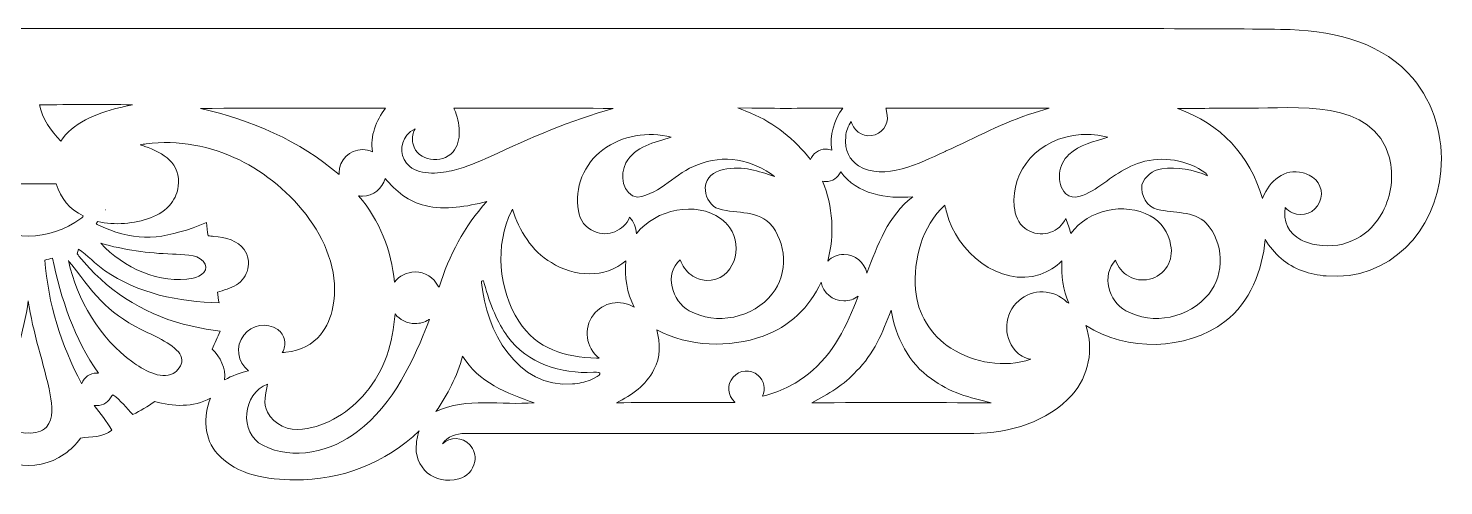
# Model space of a CAD drawing. Header units: millimetres. Extents: x 677 to 1625, y 1072 to 1226.
# Drawn here: x 1150.6 to 1624.6, y 1072.3 to 1225.5 of the extents above; entities that cross this region are included whole.
import ezdxf

# ---------------------------------------------------------------- set-up
doc = ezdxf.new("R2010")
doc.units = ezdxf.units.MM
doc.header["$MEASUREMENT"] = 0
doc.layers.add('#Layer 1', color=7, linetype='Continuous')

msp = doc.modelspace()

# ---------------------------------------------------------------- linework, layer by layer
at = {"layer": '#Layer 1', "color": 250, "lineweight": 18}
for points, knots in [([(1178.5322, 1090.8682), (1176.899, 1093.8464), (1174.6808, 1096.4545), (1172.6729, 1099.1791), (1172.6729, 1099.1791), (1172.9612, 1099.1319), (1173.2572, 1099.1074), (1173.5589, 1099.1074), (1173.5589, 1099.1074), (1175.7845, 1099.1074), (1177.6984, 1100.4421), (1178.5438, 1102.3548), (1178.5438, 1102.3548), (1178.6857, 1102.487), (1178.8267, 1102.6204), (1178.967, 1102.7542), (1178.967, 1102.7542), (1181.5037, 1100.8698), (1183.4605, 1098.3332), (1185.6468, 1096.0744), (1185.6468, 1096.0744), (1188.1593, 1097.3789), (1190.5752, 1098.8767), (1192.9306, 1100.4712), (1192.9306, 1100.4712), (1199.091, 1098.7076), (1205.8433, 1098.454), (1211.6172, 1101.6308), (1211.6172, 1101.6308), (1209.1047, 1095.5308), (1209.4067, 1087.945), (1213.9968, 1082.8959), (1213.9968, 1082.8959), (1220.4712, 1075.7813), (1230.7506, 1074.1627), (1239.9067, 1074.2714), (1239.9067, 1074.2714), (1255.2231, 1073.9936), (1270.4671, 1079.9849), (1281.4713, 1090.6387), (1281.4713, 1090.6387), (1281.0521, 1089.3449), (1280.7149, 1087.9649), (1280.5482, 1086.5711), (1280.5482, 1086.5711), (1279.5621, 1078.3254), (1286.5614, 1072.2705), (1294.7901, 1074.5919), (1294.7901, 1074.5919), (1297.3828, 1075.3233), (1299.5108, 1077.1261), (1300.1087, 1080.4109), (1300.1087, 1080.4109), (1300.4649, 1082.3684), (1299.9122, 1084.4542), (1298.4492, 1086.0155), (1298.4492, 1086.0155), (1295.9949, 1088.6349), (1291.8817, 1088.7687), (1289.2624, 1086.3144), (1289.2624, 1086.3144), (1291.0501, 1088.7302), (1293.9008, 1089.8656), (1296.8843, 1089.7207), (1296.8843, 1089.7207), (1353.6446, 1089.769), (1410.4048, 1089.7086), (1467.1651, 1089.7448), (1467.1651, 1089.7448), (1479.1356, 1089.926), (1491.9516, 1093.5498), (1500.1293, 1102.7663), (1500.1293, 1102.7663), (1505.734, 1108.9508), (1507.413, 1118.0706), (1504.7435, 1125.9342), (1504.7435, 1125.9342), (1518.6225, 1117.1768), (1538.0701, 1117.3821), (1551.321, 1127.2871), (1551.321, 1127.2871), (1559.8247, 1133.7132), (1563.7988, 1144.4275), (1564.7893, 1154.731), (1564.7893, 1154.731), (1567.6883, 1150.0201), (1571.9402, 1146.0461), (1577.255, 1144.2704), (1577.255, 1144.2704), (1579.8332, 1143.3252), (1582.5103, 1142.7553), (1585.2138, 1142.5313), (1585.2138, 1142.5313), (1606.4732, 1140.7701), (1621.9761, 1157.7627), (1623.6355, 1177.7871), (1623.6355, 1177.7871), (1624.552, 1188.8462), (1621.3718, 1200.3095), (1614.2067, 1208.7809), (1614.2067, 1208.7809), (1604.6743, 1220.0512), (1589.3337, 1224.5332), (1573.1026, 1225.0532), (1573.1026, 1225.0532), (1559.0461, 1225.5036), (1494.1281, 1225.3854), (1485.3547, 1225.3858), (1485.3547, 1225.3858), (1373.7739, 1225.3905), (1262.193, 1225.3945), (1150.611, 1225.3945), (1150.611, 1225.3945), (1039.0291, 1225.3945), (927.4482, 1225.3905), (815.8674, 1225.3858), (815.8674, 1225.3858), (807.094, 1225.3854), (742.176, 1225.5036), (728.1195, 1225.0532), (728.1195, 1225.0532), (711.8884, 1224.5332), (696.5478, 1220.0512), (687.0154, 1208.7809), (687.0154, 1208.7809), (679.8503, 1200.3095), (676.6701, 1188.8462), (677.5866, 1177.7871), (677.5866, 1177.7871), (679.246, 1157.7627), (694.7489, 1140.7701), (716.0083, 1142.5313), (716.0083, 1142.5313), (718.7118, 1142.7553), (721.3889, 1143.3252), (723.9671, 1144.2704), (723.9671, 1144.2704), (729.2819, 1146.0461), (733.5338, 1150.0201), (736.4328, 1154.731), (736.4328, 1154.731), (737.4233, 1144.4275), (741.3974, 1133.7132), (749.9011, 1127.2871), (749.9011, 1127.2871), (763.152, 1117.3821), (782.5996, 1117.1768), (796.4786, 1125.9342), (796.4786, 1125.9342), (793.8091, 1118.0706), (795.4881, 1108.9508), (801.0929, 1102.7663), (801.0929, 1102.7663), (809.2705, 1093.5498), (822.0865, 1089.926), (834.057, 1089.7448), (834.057, 1089.7448), (890.8173, 1089.7086), (947.5775, 1089.769), (1004.3377, 1089.7207), (1004.3377, 1089.7207), (1007.3213, 1089.8656), (1010.172, 1088.7302), (1011.9597, 1086.3144), (1011.9597, 1086.3144), (1009.3404, 1088.7687), (1005.2272, 1088.6349), (1002.7728, 1086.0155), (1002.7728, 1086.0155), (1001.3099, 1084.4542), (1000.7572, 1082.3684), (1001.1134, 1080.4109), (1001.1134, 1080.4109), (1001.7113, 1077.1261), (1003.8393, 1075.3233), (1006.432, 1074.5919), (1006.432, 1074.5919), (1014.6607, 1072.2705), (1021.66, 1078.3254), (1020.6738, 1086.5711), (1020.6738, 1086.5711), (1020.5072, 1087.9649), (1020.17, 1089.3449), (1019.7508, 1090.6387), (1019.7508, 1090.6387), (1030.755, 1079.9849), (1045.999, 1073.9936), (1061.3154, 1074.2714), (1061.3154, 1074.2714), (1070.4715, 1074.1627), (1080.7509, 1075.7813), (1087.2253, 1082.8959), (1087.2253, 1082.8959), (1091.8154, 1087.945), (1092.1174, 1095.5308), (1089.6049, 1101.6308), (1089.6049, 1101.6308), (1095.3788, 1098.454), (1102.1311, 1098.7076), (1108.2915, 1100.4712), (1108.2915, 1100.4712), (1110.6469, 1098.8767), (1113.0628, 1097.3789), (1115.5753, 1096.0744), (1115.5753, 1096.0744), (1117.7616, 1098.3332), (1119.7184, 1100.8698), (1122.255, 1102.7542), (1122.255, 1102.7542), (1122.3954, 1102.6204), (1122.5364, 1102.487), (1122.6783, 1102.3548), (1122.6783, 1102.3548), (1123.5237, 1100.4421), (1125.4376, 1099.1074), (1127.6632, 1099.1074), (1127.6632, 1099.1074), (1127.9649, 1099.1074), (1128.2609, 1099.1319), (1128.5492, 1099.1791), (1128.5492, 1099.1791), (1126.5413, 1096.4545), (1124.3231, 1093.8464), (1122.6899, 1090.8682), (1122.6899, 1090.8682), (1125.4609, 1088.5253), (1129.4292, 1088.6298), (1132.9495, 1088.2628), (1132.9495, 1088.2628), (1139.663, 1078.5636), (1152.9685, 1076.1431), (1162.6677, 1082.8566), (1162.6677, 1082.8566), (1164.8819, 1084.3891), (1166.5225, 1086.0276), (1168.0579, 1088.2397), (1168.0579, 1088.2397), (1171.6306, 1088.6351), (1175.7048, 1088.4776), (1178.5322, 1090.8682)], [0, 0, 0, 0, 0.01666667, 0.01666667, 0.01666667, 0.01666667, 0.03333333, 0.03333333, 0.03333333, 0.03333333, 0.05, 0.05, 0.05, 0.05, 0.06666667, 0.06666667, 0.06666667, 0.06666667, 0.08333333, 0.08333333, 0.08333333, 0.08333333, 0.1, 0.1, 0.1, 0.1, 0.11666667, 0.11666667, 0.11666667, 0.11666667, 0.13333333, 0.13333333, 0.13333333, 0.13333333, 0.15, 0.15, 0.15, 0.15, 0.16666667, 0.16666667, 0.16666667, 0.16666667, 0.18333333, 0.18333333, 0.18333333, 0.18333333, 0.2, 0.2, 0.2, 0.2, 0.21666667, 0.21666667, 0.21666667, 0.21666667, 0.23333333, 0.23333333, 0.23333333, 0.23333333, 0.25, 0.25, 0.25, 0.25, 0.26666667, 0.26666667, 0.26666667, 0.26666667, 0.28333333, 0.28333333, 0.28333333, 0.28333333, 0.3, 0.3, 0.3, 0.3, 0.31666667, 0.31666667, 0.31666667, 0.31666667, 0.33333333, 0.33333333, 0.33333333, 0.33333333, 0.35, 0.35, 0.35, 0.35, 0.36666667, 0.36666667, 0.36666667, 0.36666667, 0.38333333, 0.38333333, 0.38333333, 0.38333333, 0.4, 0.4, 0.4, 0.4, 0.41666667, 0.41666667, 0.41666667, 0.41666667, 0.43333333, 0.43333333, 0.43333333, 0.43333333, 0.45, 0.45, 0.45, 0.45, 0.46666667, 0.46666667, 0.46666667, 0.46666667, 0.48333333, 0.48333333, 0.48333333, 0.48333333, 0.5, 0.5, 0.5, 0.5, 0.51666667, 0.51666667, 0.51666667, 0.51666667, 0.53333333, 0.53333333, 0.53333333, 0.53333333, 0.55, 0.55, 0.55, 0.55, 0.56666667, 0.56666667, 0.56666667, 0.56666667, 0.58333333, 0.58333333, 0.58333333, 0.58333333, 0.6, 0.6, 0.6, 0.6, 0.61666667, 0.61666667, 0.61666667, 0.61666667, 0.63333333, 0.63333333, 0.63333333, 0.63333333, 0.65, 0.65, 0.65, 0.65, 0.66666667, 0.66666667, 0.66666667, 0.66666667, 0.68333333, 0.68333333, 0.68333333, 0.68333333, 0.7, 0.7, 0.7, 0.7, 0.71666667, 0.71666667, 0.71666667, 0.71666667, 0.73333333, 0.73333333, 0.73333333, 0.73333333, 0.75, 0.75, 0.75, 0.75, 0.76666667, 0.76666667, 0.76666667, 0.76666667, 0.78333333, 0.78333333, 0.78333333, 0.78333333, 0.8, 0.8, 0.8, 0.8, 0.81666667, 0.81666667, 0.81666667, 0.81666667, 0.83333333, 0.83333333, 0.83333333, 0.83333333, 0.85, 0.85, 0.85, 0.85, 0.86666667, 0.86666667, 0.86666667, 0.86666667, 0.88333333, 0.88333333, 0.88333333, 0.88333333, 0.9, 0.9, 0.9, 0.9, 0.91666667, 0.91666667, 0.91666667, 0.91666667, 0.93333333, 0.93333333, 0.93333333, 0.93333333, 0.95, 0.95, 0.95, 0.95, 0.96666667, 0.96666667, 0.96666667, 0.96666667, 0.98333333, 0.98333333, 0.98333333, 0.98333333, 1, 1, 1, 1]), ([(1161.4884, 1187.6589), (1161.4884, 1187.6589), (1161.4884, 1187.6589), (1161.4884, 1187.6589), (1161.4884, 1187.6589), (1158.3262, 1191.2481), (1155.25, 1195.095), (1154.3254, 1199.9073), (1154.3254, 1199.9073), (1164.7136, 1199.9073), (1175.1017, 1200.0039), (1185.4898, 1199.8952), (1185.4898, 1199.8952), (1183.9894, 1199.5755), (1182.4649, 1199.2373), (1180.9418, 1198.8568), (1180.9418, 1198.8568), (1173.2509, 1196.9357), (1165.2373, 1193.6952), (1161.4884, 1187.6589)], [0, 0, 0, 0, 0.2, 0.2, 0.2, 0.2, 0.4, 0.4, 0.4, 0.4, 0.6, 0.6, 0.6, 0.6, 0.8, 0.8, 0.8, 0.8, 1, 1, 1, 1]), ([(1535.473, 1198.6269), (1535.473, 1198.6269), (1535.473, 1198.6269), (1535.473, 1198.6269), (1535.473, 1198.6269), (1543.523, 1198.6936), (1551.5766, 1198.7271), (1559.6319, 1198.7235), (1559.6319, 1198.7235), (1574.3121, 1198.717), (1601.2423, 1202.1069), (1606.3722, 1182.1149), (1606.3722, 1182.1149), (1607.8986, 1176.1663), (1607.0287, 1169.4745), (1604.1468, 1164.0351), (1604.1468, 1164.0351), (1600.0477, 1156.2982), (1591.9993, 1151.3102), (1582.0607, 1152.9252), (1582.0607, 1152.9252), (1580.1814, 1153.2305), (1578.3467, 1153.7868), (1576.7479, 1154.6446), (1576.7479, 1154.6446), (1572.7128, 1156.7053), (1570.6312, 1161.0068), (1571.5191, 1165.4499), (1571.5191, 1165.4499), (1572.2227, 1164.6462), (1572.9726, 1164.098), (1573.9518, 1163.6715), (1573.9518, 1163.6715), (1577.4402, 1162.1521), (1581.4998, 1163.7484), (1583.0192, 1167.2367), (1583.0192, 1167.2367), (1584.5385, 1170.725), (1582.9423, 1174.7847), (1579.4539, 1176.3041), (1579.4539, 1176.3041), (1578.8165, 1176.6378), (1578.1419, 1176.9038), (1577.4544, 1177.0941), (1577.4544, 1177.0941), (1571.2004, 1178.8253), (1566.1393, 1174.2084), (1564.0076, 1168.8621), (1564.0076, 1168.8621), (1563.9565, 1168.7339), (1563.907, 1168.6056), (1563.8592, 1168.4772), (1563.8592, 1168.4772), (1559.7179, 1182.9883), (1549.7891, 1193.5501), (1535.5613, 1198.5793), (1535.5613, 1198.5793), (1535.5319, 1198.5952), (1535.5025, 1198.611), (1535.473, 1198.6269)], [0, 0, 0, 0, 0.06666667, 0.06666667, 0.06666667, 0.06666667, 0.13333333, 0.13333333, 0.13333333, 0.13333333, 0.2, 0.2, 0.2, 0.2, 0.26666667, 0.26666667, 0.26666667, 0.26666667, 0.33333333, 0.33333333, 0.33333333, 0.33333333, 0.4, 0.4, 0.4, 0.4, 0.46666667, 0.46666667, 0.46666667, 0.46666667, 0.53333333, 0.53333333, 0.53333333, 0.53333333, 0.6, 0.6, 0.6, 0.6, 0.66666667, 0.66666667, 0.66666667, 0.66666667, 0.73333333, 0.73333333, 0.73333333, 0.73333333, 0.8, 0.8, 0.8, 0.8, 0.86666667, 0.86666667, 0.86666667, 0.86666667, 0.93333333, 0.93333333, 0.93333333, 0.93333333, 1, 1, 1, 1]), ([(1254.6776, 1176.6689), (1254.6776, 1176.6689), (1254.6776, 1176.6689), (1254.6776, 1176.6689), (1254.6776, 1176.6689), (1254.6736, 1176.6081), (1254.6703, 1176.547), (1254.6675, 1176.4857), (1254.6675, 1176.4857), (1241.5736, 1187.9731), (1225.0976, 1194.7132), (1208.3075, 1198.6511), (1208.3075, 1198.6511), (1228.9267, 1198.8443), (1249.5701, 1198.5786), (1270.2014, 1198.7719), (1270.2014, 1198.7719), (1267.0494, 1194.5453), (1265.0303, 1189.4572), (1265.8238, 1184.1142), (1265.8238, 1184.1142), (1264.8076, 1184.599), (1263.6701, 1184.8703), (1262.4692, 1184.8703), (1262.4692, 1184.8703), (1258.1605, 1184.8703), (1254.6676, 1181.3774), (1254.6676, 1177.0687), (1254.6676, 1177.0687), (1254.6676, 1176.9346), (1254.671, 1176.8013), (1254.6776, 1176.6689)], [0, 0, 0, 0, 0.125, 0.125, 0.125, 0.125, 0.25, 0.25, 0.25, 0.25, 0.375, 0.375, 0.375, 0.375, 0.5, 0.5, 0.5, 0.5, 0.625, 0.625, 0.625, 0.625, 0.75, 0.75, 0.75, 0.75, 0.875, 0.875, 0.875, 0.875, 1, 1, 1, 1]), ([(1293.0915, 1198.7719), (1293.0915, 1198.7719), (1293.0915, 1198.7719), (1293.0915, 1198.7719), (1293.0915, 1198.7719), (1310.8721, 1198.5665), (1328.6648, 1198.8685), (1346.4454, 1198.6269), (1346.4454, 1198.6269), (1332.2161, 1194.7012), (1318.6874, 1188.7461), (1305.3277, 1182.5374), (1305.3277, 1182.5374), (1301.4226, 1180.8194), (1297.3677, 1179.0344), (1293.1833, 1177.9771), (1293.1833, 1177.9771), (1288.9818, 1176.9154), (1282.0912, 1176.0279), (1278.3297, 1179.2194), (1278.3297, 1179.2194), (1275.1687, 1181.8578), (1274.745, 1186.5593), (1277.3833, 1189.7203), (1277.3833, 1189.7203), (1278.1623, 1190.6536), (1279.0108, 1191.2899), (1280.1251, 1191.7761), (1280.1251, 1191.7761), (1280.1309, 1191.7808), (1280.1368, 1191.7854), (1280.1426, 1191.7901), (1280.1426, 1191.7901), (1279.3458, 1190.4254), (1279.0668, 1189.0289), (1279.2779, 1187.4628), (1279.2779, 1187.4628), (1279.3141, 1187.1943), (1279.3655, 1186.9315), (1279.4313, 1186.6753), (1279.4313, 1186.6753), (1280.9328, 1180.8216), (1289.1295, 1179.8746), (1292.8275, 1184.1155), (1292.8275, 1184.1155), (1295.9236, 1187.6661), (1295.2185, 1194.0451), (1293.2491, 1198.4005), (1293.2491, 1198.4005), (1293.1972, 1198.5249), (1293.1446, 1198.6486), (1293.0915, 1198.7719)], [0, 0, 0, 0, 0.07692308, 0.07692308, 0.07692308, 0.07692308, 0.15384615, 0.15384615, 0.15384615, 0.15384615, 0.23076923, 0.23076923, 0.23076923, 0.23076923, 0.30769231, 0.30769231, 0.30769231, 0.30769231, 0.38461538, 0.38461538, 0.38461538, 0.38461538, 0.46153846, 0.46153846, 0.46153846, 0.46153846, 0.53846154, 0.53846154, 0.53846154, 0.53846154, 0.61538462, 0.61538462, 0.61538462, 0.61538462, 0.69230769, 0.69230769, 0.69230769, 0.69230769, 0.76923077, 0.76923077, 0.76923077, 0.76923077, 0.84615385, 0.84615385, 0.84615385, 0.84615385, 0.92307692, 0.92307692, 0.92307692, 0.92307692, 1, 1, 1, 1]), ([(1388.1792, 1198.8753), (1388.1792, 1198.8753), (1388.1792, 1198.8753), (1388.1792, 1198.8753), (1388.1792, 1198.8753), (1388.1792, 1198.8753), (1392.8972, 1198.7856), (1392.8972, 1198.7856), (1392.8972, 1198.7856), (1403.0391, 1198.5928), (1413.1904, 1198.7376), (1423.3417, 1198.7598), (1423.3417, 1198.7598), (1420.2992, 1194.7112), (1418.8722, 1189.6768), (1419.673, 1184.6458), (1419.673, 1184.6458), (1419.0421, 1184.9011), (1418.3525, 1185.0416), (1417.6301, 1185.0416), (1417.6301, 1185.0416), (1415.2983, 1185.0416), (1413.3085, 1183.5772), (1412.5303, 1181.5178), (1412.5303, 1181.5178), (1407.2442, 1188.2421), (1400.4578, 1193.8214), (1392.5318, 1197.0838), (1392.5318, 1197.0838), (1392.5318, 1197.0838), (1388.1792, 1198.8753), (1388.1792, 1198.8753)], [0, 0, 0, 0, 0.125, 0.125, 0.125, 0.125, 0.25, 0.25, 0.25, 0.25, 0.375, 0.375, 0.375, 0.375, 0.5, 0.5, 0.5, 0.5, 0.625, 0.625, 0.625, 0.625, 0.75, 0.75, 0.75, 0.75, 0.875, 0.875, 0.875, 0.875, 1, 1, 1, 1]), ([(1492.4292, 1198.7832), (1492.4292, 1198.7832), (1492.4292, 1198.7832), (1492.4292, 1198.7832), (1492.4292, 1198.7832), (1492.4292, 1198.7832), (1487.386, 1197.2112), (1487.386, 1197.2112), (1487.386, 1197.2112), (1477.1786, 1194.0295), (1467.7119, 1188.8347), (1458.009, 1184.3976), (1458.009, 1184.3976), (1457.7146, 1184.2642), (1457.4198, 1184.1299), (1457.1246, 1183.9952), (1457.1246, 1183.9952), (1449.6369, 1180.5772), (1436.9514, 1174.1781), (1428.6287, 1179.4176), (1428.6287, 1179.4176), (1425.714, 1181.2526), (1423.8622, 1184.4334), (1424.3135, 1189.2673), (1424.3135, 1189.2673), (1424.4802, 1191.0527), (1425.105, 1192.7285), (1426.1924, 1194.3146), (1426.1924, 1194.3146), (1426.2441, 1194.0763), (1426.2993, 1193.8775), (1426.3777, 1193.6465), (1426.3777, 1193.6465), (1427.4631, 1190.4495), (1430.9349, 1188.7376), (1434.132, 1189.823), (1434.132, 1189.823), (1437.3291, 1190.9085), (1439.0409, 1194.3803), (1437.9555, 1197.5774), (1437.9555, 1197.5774), (1437.9198, 1197.9794), (1437.8669, 1198.3756), (1437.8005, 1198.7598), (1437.8005, 1198.7598), (1451.9983, 1198.7015), (1466.1961, 1198.6588), (1480.3939, 1198.7261), (1480.3939, 1198.7261), (1480.3939, 1198.7261), (1492.4292, 1198.7832), (1492.4292, 1198.7832)], [0, 0, 0, 0, 0.07692308, 0.07692308, 0.07692308, 0.07692308, 0.15384615, 0.15384615, 0.15384615, 0.15384615, 0.23076923, 0.23076923, 0.23076923, 0.23076923, 0.30769231, 0.30769231, 0.30769231, 0.30769231, 0.38461538, 0.38461538, 0.38461538, 0.38461538, 0.46153846, 0.46153846, 0.46153846, 0.46153846, 0.53846154, 0.53846154, 0.53846154, 0.53846154, 0.61538462, 0.61538462, 0.61538462, 0.61538462, 0.69230769, 0.69230769, 0.69230769, 0.69230769, 0.76923077, 0.76923077, 0.76923077, 0.76923077, 0.84615385, 0.84615385, 0.84615385, 0.84615385, 0.92307692, 0.92307692, 0.92307692, 0.92307692, 1, 1, 1, 1]), ([(1334.8008, 1164.3471), (1333.376, 1171.9809), (1336.7219, 1180.2184), (1343.0028, 1184.7841), (1343.0028, 1184.7841), (1349.4531, 1189.6521), (1358.1381, 1191.0895), (1365.905, 1188.9756), (1365.905, 1188.9756), (1360.3365, 1187.3691), (1353.7412, 1185.9437), (1350.7335, 1180.3994), (1350.7335, 1180.3994), (1348.6317, 1176.5219), (1349.4169, 1169.6126), (1354.6472, 1168.8879), (1354.6472, 1168.8879), (1362.39, 1170.12), (1367.4149, 1177.2104), (1374.6745, 1179.7471), (1374.6745, 1179.7471), (1383.2024, 1183.4313), (1393.2523, 1181.4744), (1400.4636, 1175.8334), (1400.4636, 1175.8334), (1397.9165, 1176.7319), (1395.1519, 1177.6662), (1392.3516, 1178.2281), (1392.3516, 1178.2281), (1387.8005, 1179.1413), (1377.7187, 1179.2678), (1377.3079, 1172.1574), (1377.3079, 1172.1574), (1377.157, 1169.544), (1378.5168, 1166.7449), (1380.847, 1165.397), (1380.847, 1165.397), (1386.6812, 1163.1261), (1394.0496, 1164.95), (1398.845, 1160.1788), (1398.845, 1160.1788), (1404.6068, 1153.8613), (1405.1745, 1143.2799), (1399.7147, 1136.576), (1399.7147, 1136.576), (1393.4094, 1128.4587), (1380.8591, 1125.8134), (1371.9205, 1130.8987), (1371.9205, 1130.8987), (1366.062, 1134.1118), (1363.4167, 1143.1833), (1368.9127, 1147.9425), (1368.9127, 1147.9425), (1369.586, 1145.9489), (1370.887, 1144.1477), (1372.5463, 1142.901), (1372.5463, 1142.901), (1374.1953, 1141.6621), (1375.9175, 1141.0992), (1377.5863, 1141.0584), (1377.5863, 1141.0584), (1387.1715, 1140.8241), (1389.9956, 1152.4104), (1385.5325, 1158.654), (1385.5325, 1158.654), (1384.7004, 1159.818), (1383.6608, 1160.8735), (1382.446, 1161.7652), (1382.446, 1161.7652), (1374.3882, 1167.6804), (1360.58, 1164.8928), (1354.3691, 1156.8319), (1354.3691, 1156.8319), (1354.3165, 1156.7721), (1354.2643, 1156.712), (1354.2123, 1156.6517), (1354.2123, 1156.6517), (1354.1797, 1158.8075), (1353.4296, 1160.6491), (1351.9561, 1162.1902), (1351.9561, 1162.1902), (1350.0248, 1157.6209), (1344.7549, 1155.4823), (1340.1856, 1157.4136), (1340.1856, 1157.4136), (1337.2151, 1158.6692), (1335.2819, 1161.1584), (1334.8008, 1164.3471)], [0, 0, 0, 0, 0.04545455, 0.04545455, 0.04545455, 0.04545455, 0.09090909, 0.09090909, 0.09090909, 0.09090909, 0.13636364, 0.13636364, 0.13636364, 0.13636364, 0.18181818, 0.18181818, 0.18181818, 0.18181818, 0.22727273, 0.22727273, 0.22727273, 0.22727273, 0.27272727, 0.27272727, 0.27272727, 0.27272727, 0.31818182, 0.31818182, 0.31818182, 0.31818182, 0.36363636, 0.36363636, 0.36363636, 0.36363636, 0.40909091, 0.40909091, 0.40909091, 0.40909091, 0.45454545, 0.45454545, 0.45454545, 0.45454545, 0.5, 0.5, 0.5, 0.5, 0.54545455, 0.54545455, 0.54545455, 0.54545455, 0.59090909, 0.59090909, 0.59090909, 0.59090909, 0.63636364, 0.63636364, 0.63636364, 0.63636364, 0.68181818, 0.68181818, 0.68181818, 0.68181818, 0.72727273, 0.72727273, 0.72727273, 0.72727273, 0.77272727, 0.77272727, 0.77272727, 0.77272727, 0.81818182, 0.81818182, 0.81818182, 0.81818182, 0.86363636, 0.86363636, 0.86363636, 0.86363636, 0.90909091, 0.90909091, 0.90909091, 0.90909091, 0.95454545, 0.95454545, 0.95454545, 0.95454545, 1, 1, 1, 1]), ([(1480.7517, 1165.8226), (1480.7517, 1165.8226), (1480.7517, 1165.8226), (1480.7517, 1165.8226), (1480.7517, 1165.8226), (1479.6176, 1177.7707), (1488.6448, 1188.9258), (1503.1848, 1189.8805), (1503.1848, 1189.8805), (1506.168, 1190.0764), (1509.188, 1189.7792), (1512.0877, 1188.9756), (1512.0877, 1188.9756), (1507.558, 1187.5503), (1502.6176, 1186.6081), (1499.0542, 1183.238), (1499.0542, 1183.238), (1495.5029, 1180.0008), (1494.5849, 1173.7437), (1497.9791, 1170.0837), (1497.9791, 1170.0837), (1500.6486, 1167.7162), (1504.1637, 1169.5522), (1506.797, 1171.0138), (1506.797, 1171.0138), (1512.1601, 1174.3356), (1516.9677, 1178.7808), (1523.1522, 1180.5806), (1523.1522, 1180.5806), (1530.4481, 1182.7548), (1538.6982, 1181.4865), (1544.8827, 1177.0051), (1544.8827, 1177.0051), (1545.0398, 1176.7635), (1545.3538, 1176.2924), (1545.5109, 1176.0509), (1545.5109, 1176.0509), (1540.7396, 1178.2493), (1535.3281, 1179.1915), (1530.122, 1178.4184), (1530.122, 1178.4184), (1527.1625, 1178.0198), (1524.4085, 1175.9301), (1523.5146, 1173.0431), (1523.5146, 1173.0431), (1522.9711, 1169.5885), (1525.1574, 1165.5661), (1528.757, 1164.8534), (1528.757, 1164.8534), (1534.1926, 1163.5006), (1540.655, 1164.4306), (1545.0398, 1160.2271), (1545.0398, 1160.2271), (1550.874, 1153.8734), (1551.3693, 1143.2195), (1545.8732, 1136.4914), (1545.8732, 1136.4914), (1539.5196, 1128.4467), (1527.09, 1125.8496), (1518.1514, 1130.8867), (1518.1514, 1130.8867), (1512.3413, 1134.0756), (1509.8047, 1142.7364), (1514.7089, 1147.8217), (1514.7089, 1147.8217), (1516.2412, 1143.0523), (1521.1176, 1140.2944), (1525.9946, 1141.439), (1525.9946, 1141.439), (1531.1346, 1142.6452), (1534.3237, 1147.7901), (1533.1174, 1152.9301), (1533.1174, 1152.9301), (1532.5065, 1156.9791), (1530.0025, 1160.7417), (1526.317, 1162.6671), (1526.317, 1162.6671), (1517.5113, 1167.3417), (1505.6736, 1164.793), (1499.7065, 1156.7603), (1499.7065, 1156.7603), (1499.1833, 1158.4551), (1498.6601, 1160.139), (1498.0159, 1161.7821), (1498.0159, 1161.7821), (1495.8572, 1157.2724), (1490.4513, 1155.3666), (1485.9416, 1157.5253), (1485.9416, 1157.5253), (1485.3701, 1157.7988), (1484.8396, 1158.1196), (1484.3535, 1158.482), (1484.3535, 1158.482), (1482.0923, 1160.1682), (1481.0315, 1162.8747), (1480.7517, 1165.8226)], [0, 0, 0, 0, 0.04166667, 0.04166667, 0.04166667, 0.04166667, 0.08333333, 0.08333333, 0.08333333, 0.08333333, 0.125, 0.125, 0.125, 0.125, 0.16666667, 0.16666667, 0.16666667, 0.16666667, 0.20833333, 0.20833333, 0.20833333, 0.20833333, 0.25, 0.25, 0.25, 0.25, 0.29166667, 0.29166667, 0.29166667, 0.29166667, 0.33333333, 0.33333333, 0.33333333, 0.33333333, 0.375, 0.375, 0.375, 0.375, 0.41666667, 0.41666667, 0.41666667, 0.41666667, 0.45833333, 0.45833333, 0.45833333, 0.45833333, 0.5, 0.5, 0.5, 0.5, 0.54166667, 0.54166667, 0.54166667, 0.54166667, 0.58333333, 0.58333333, 0.58333333, 0.58333333, 0.625, 0.625, 0.625, 0.625, 0.66666667, 0.66666667, 0.66666667, 0.66666667, 0.70833333, 0.70833333, 0.70833333, 0.70833333, 0.75, 0.75, 0.75, 0.75, 0.79166667, 0.79166667, 0.79166667, 0.79166667, 0.83333333, 0.83333333, 0.83333333, 0.83333333, 0.875, 0.875, 0.875, 0.875, 0.91666667, 0.91666667, 0.91666667, 0.91666667, 0.95833333, 0.95833333, 0.95833333, 0.95833333, 1, 1, 1, 1]), ([(1173.8433, 1160.8252), (1173.8433, 1160.8252), (1173.8433, 1160.8252), (1173.8433, 1160.8252), (1173.8433, 1160.8252), (1176.6744, 1160.1119), (1179.7346, 1159.8807), (1182.8482, 1160.1479), (1182.8482, 1160.1479), (1188.6947, 1160.6496), (1195.0018, 1162.3444), (1198.4162, 1166.8201), (1198.4162, 1166.8201), (1199.8105, 1168.6479), (1200.5948, 1170.5927), (1200.8433, 1172.5148), (1200.8433, 1172.5148), (1201.8374, 1180.2027), (1195.7896, 1183.8915), (1189.6143, 1185.9409), (1189.6143, 1185.9409), (1189.0791, 1186.1185), (1188.5477, 1186.2908), (1188.0265, 1186.4631), (1188.0265, 1186.4631), (1188.7217, 1186.5856), (1189.4191, 1186.6941), (1190.1181, 1186.7886), (1190.1181, 1186.7886), (1200.8034, 1188.2328), (1211.6345, 1186.097), (1221.2858, 1181.4), (1221.2858, 1181.4), (1238.2852, 1173.1269), (1256.5229, 1152.9711), (1252.6312, 1132.1936), (1252.6312, 1132.1936), (1251.9923, 1128.7826), (1250.6627, 1125.5672), (1248.4345, 1122.8477), (1248.4345, 1122.8477), (1245.8006, 1119.633), (1241.9927, 1117.43), (1236.8659, 1116.9724), (1236.8659, 1116.9724), (1236.4867, 1116.9385), (1236.1039, 1116.9166), (1235.7178, 1116.9071), (1235.7178, 1116.9071), (1235.6847, 1116.9004), (1235.6516, 1116.8936), (1235.6186, 1116.8869), (1235.6186, 1116.8869), (1236.44, 1118.1619), (1236.7087, 1119.5284), (1236.4313, 1121.0195), (1236.4313, 1121.0195), (1236.1479, 1122.5424), (1235.2838, 1123.8106), (1234.1104, 1124.6378), (1234.1104, 1124.6378), (1230.3718, 1127.0711), (1225.4481, 1126.2213), (1222.7414, 1122.6757), (1222.7414, 1122.6757), (1219.8989, 1118.9523), (1220.6131, 1113.6293), (1224.3366, 1110.7868), (1224.3366, 1110.7868), (1221.5463, 1110.0983), (1218.8406, 1109.132), (1216.3281, 1107.7308), (1216.3281, 1107.7308), (1216.8233, 1111.7411), (1214.8906, 1115.2803), (1212.1607, 1118.0465), (1212.1607, 1118.0465), (1213.0183, 1120.0395), (1213.9122, 1122.0205), (1214.8181, 1124.0015), (1214.8181, 1124.0015), (1210.6902, 1124.6071), (1206.531, 1125.3753), (1202.4587, 1126.4409), (1202.4587, 1126.4409), (1188.7051, 1130.0398), (1176.4811, 1138.0573), (1167.5696, 1149.2031), (1167.5696, 1149.2031), (1167.3599, 1149.4653), (1167.1528, 1149.7296), (1166.9482, 1149.996), (1166.9482, 1149.996), (1166.9482, 1149.996), (1167.371, 1151.5663), (1167.371, 1151.5663), (1167.371, 1151.5663), (1170.5599, 1149.5249), (1172.9516, 1146.4689), (1176.1405, 1144.4033), (1176.1405, 1144.4033), (1187.2655, 1136.5881), (1201.0962, 1133.834), (1214.4799, 1133.5441), (1214.4799, 1133.5441), (1214.335, 1134.4379), (1214.0572, 1136.2257), (1213.9122, 1137.1195), (1213.9122, 1137.1195), (1216.0314, 1137.7472), (1218.3447, 1138.3929), (1220.2754, 1139.5616), (1220.2754, 1139.5616), (1224.3156, 1142.0071), (1225.6683, 1147.3343), (1222.8894, 1151.3754), (1222.8894, 1151.3754), (1220.7865, 1154.4334), (1216.6538, 1155.4359), (1212.7444, 1155.8091), (1212.7444, 1155.8091), (1212.0874, 1155.8718), (1211.4349, 1155.9264), (1210.7958, 1155.9873), (1210.7958, 1155.9873), (1210.6146, 1157.461), (1210.4213, 1158.9225), (1210.2522, 1160.3962), (1210.2522, 1160.3962), (1208.7945, 1159.7916), (1207.3023, 1159.2132), (1205.7844, 1158.6803), (1205.7844, 1158.6803), (1193.6159, 1154.4082), (1185.4024, 1154.2075), (1173.72, 1159.8073), (1173.72, 1159.8073), (1173.3833, 1159.9687), (1173.3336, 1159.9925), (1173.3336, 1159.9925), (1173.3336, 1159.9925), (1173.3336, 1159.9925), (1173.4241, 1160.1405), (1173.8433, 1160.8252)], [0, 0, 0, 0, 0.02777778, 0.02777778, 0.02777778, 0.02777778, 0.05555556, 0.05555556, 0.05555556, 0.05555556, 0.08333333, 0.08333333, 0.08333333, 0.08333333, 0.11111111, 0.11111111, 0.11111111, 0.11111111, 0.13888889, 0.13888889, 0.13888889, 0.13888889, 0.16666667, 0.16666667, 0.16666667, 0.16666667, 0.19444444, 0.19444444, 0.19444444, 0.19444444, 0.22222222, 0.22222222, 0.22222222, 0.22222222, 0.25, 0.25, 0.25, 0.25, 0.27777778, 0.27777778, 0.27777778, 0.27777778, 0.30555556, 0.30555556, 0.30555556, 0.30555556, 0.33333333, 0.33333333, 0.33333333, 0.33333333, 0.36111111, 0.36111111, 0.36111111, 0.36111111, 0.38888889, 0.38888889, 0.38888889, 0.38888889, 0.41666667, 0.41666667, 0.41666667, 0.41666667, 0.44444444, 0.44444444, 0.44444444, 0.44444444, 0.47222222, 0.47222222, 0.47222222, 0.47222222, 0.5, 0.5, 0.5, 0.5, 0.52777778, 0.52777778, 0.52777778, 0.52777778, 0.55555556, 0.55555556, 0.55555556, 0.55555556, 0.58333333, 0.58333333, 0.58333333, 0.58333333, 0.61111111, 0.61111111, 0.61111111, 0.61111111, 0.63888889, 0.63888889, 0.63888889, 0.63888889, 0.66666667, 0.66666667, 0.66666667, 0.66666667, 0.69444444, 0.69444444, 0.69444444, 0.69444444, 0.72222222, 0.72222222, 0.72222222, 0.72222222, 0.75, 0.75, 0.75, 0.75, 0.77777778, 0.77777778, 0.77777778, 0.77777778, 0.80555556, 0.80555556, 0.80555556, 0.80555556, 0.83333333, 0.83333333, 0.83333333, 0.83333333, 0.86111111, 0.86111111, 0.86111111, 0.86111111, 0.88888889, 0.88888889, 0.88888889, 0.88888889, 0.91666667, 0.91666667, 0.91666667, 0.91666667, 0.94444444, 0.94444444, 0.94444444, 0.94444444, 0.97222222, 0.97222222, 0.97222222, 0.97222222, 1, 1, 1, 1]), ([(1418.2839, 1147.5466), (1418.2839, 1147.5466), (1418.2839, 1147.5466), (1418.2839, 1147.5466), (1418.2839, 1147.5466), (1420.7113, 1156.3215), (1420.0451, 1165.8481), (1416.5635, 1174.246), (1416.5635, 1174.246), (1416.9084, 1174.1775), (1417.2651, 1174.1417), (1417.6301, 1174.1417), (1417.6301, 1174.1417), (1419.8801, 1174.1417), (1421.8117, 1175.5051), (1422.6436, 1177.4509), (1422.6436, 1177.4509), (1428.0851, 1169.8491), (1438.0322, 1168.2731), (1446.7512, 1169.057), (1446.7512, 1169.057), (1438.5487, 1162.8159), (1434.979, 1152.7609), (1431.3793, 1143.4859), (1431.3793, 1143.4859), (1430.6689, 1147.063), (1427.5129, 1149.7594), (1423.7273, 1149.7594), (1423.7273, 1149.7594), (1421.6099, 1149.7594), (1419.6895, 1148.9159), (1418.2839, 1147.5466)], [0, 0, 0, 0, 0.125, 0.125, 0.125, 0.125, 0.25, 0.25, 0.25, 0.25, 0.375, 0.375, 0.375, 0.375, 0.5, 0.5, 0.5, 0.5, 0.625, 0.625, 0.625, 0.625, 0.75, 0.75, 0.75, 0.75, 0.875, 0.875, 0.875, 0.875, 1, 1, 1, 1]), ([(1141.3168, 1173.3495), (1141.3168, 1173.3495), (1141.3168, 1173.3495), (1141.3168, 1173.3495), (1141.3168, 1173.3495), (1141.3168, 1173.3495), (1159.9691, 1173.3495), (1159.9691, 1173.3495), (1159.9691, 1173.3495), (1161.4192, 1168.519), (1164.474, 1164.8999), (1169.0152, 1162.6351), (1169.0152, 1162.6351), (1168.8752, 1162.4413), (1168.7708, 1162.2902), (1168.7843, 1162.2805), (1168.7843, 1162.2805), (1168.5837, 1162.1176), (1168.3809, 1161.9579), (1168.1762, 1161.8013), (1168.1762, 1161.8013), (1157.6078, 1153.9896), (1143.8726, 1153.932), (1133.2391, 1161.6549), (1133.2391, 1161.6549), (1132.9685, 1161.8579), (1132.7014, 1162.0665), (1132.4378, 1162.2805), (1132.4378, 1162.2805), (1132.4513, 1162.2902), (1132.3469, 1162.4413), (1132.2069, 1162.6351), (1132.2069, 1162.6351), (1136.7461, 1164.9249), (1139.8084, 1168.5271), (1141.3168, 1173.3495)], [0, 0, 0, 0, 0.11111111, 0.11111111, 0.11111111, 0.11111111, 0.22222222, 0.22222222, 0.22222222, 0.22222222, 0.33333333, 0.33333333, 0.33333333, 0.33333333, 0.44444444, 0.44444444, 0.44444444, 0.44444444, 0.55555556, 0.55555556, 0.55555556, 0.55555556, 0.66666667, 0.66666667, 0.66666667, 0.66666667, 0.77777778, 0.77777778, 0.77777778, 0.77777778, 0.88888889, 0.88888889, 0.88888889, 0.88888889, 1, 1, 1, 1]), ([(1273.2361, 1140.4434), (1273.2361, 1140.4434), (1273.2361, 1140.4434), (1273.2361, 1140.4434), (1273.2361, 1140.4434), (1272.2438, 1151.0042), (1268.2037, 1161.3434), (1261.2109, 1169.368), (1261.2109, 1169.368), (1261.6205, 1169.3016), (1262.0408, 1169.2671), (1262.4692, 1169.2671), (1262.4692, 1169.2671), (1266.1471, 1169.2671), (1269.2306, 1171.8121), (1270.0546, 1175.2371), (1270.0546, 1175.2371), (1273.5602, 1171.0081), (1278.0193, 1167.2773), (1283.5248, 1166.0976), (1283.5248, 1166.0976), (1290.3495, 1164.4427), (1297.4038, 1165.8318), (1304.0957, 1167.4263), (1304.0957, 1167.4263), (1296.7153, 1159.2366), (1291.4125, 1149.3316), (1288.1873, 1138.8106), (1288.1873, 1138.8106), (1288.0671, 1138.9289), (1287.9462, 1139.0486), (1287.8244, 1139.1693), (1287.8244, 1139.1693), (1286.3919, 1141.9617), (1283.4839, 1143.8725), (1280.1298, 1143.8725), (1280.1298, 1143.8725), (1277.3148, 1143.8725), (1274.8141, 1142.5267), (1273.2361, 1140.4434)], [0, 0, 0, 0, 0.1, 0.1, 0.1, 0.1, 0.2, 0.2, 0.2, 0.2, 0.3, 0.3, 0.3, 0.3, 0.4, 0.4, 0.4, 0.4, 0.5, 0.5, 0.5, 0.5, 0.6, 0.6, 0.6, 0.6, 0.7, 0.7, 0.7, 0.7, 0.8, 0.8, 0.8, 0.8, 0.9, 0.9, 0.9, 0.9, 1, 1, 1, 1]), ([(1447.7055, 1137.953), (1447.7055, 1137.953), (1447.7055, 1137.953), (1447.7055, 1137.953), (1447.7055, 1137.953), (1446.9686, 1148.1479), (1449.771, 1159.1641), (1457.5138, 1166.2546), (1457.5138, 1166.2546), (1457.6799, 1165.3951), (1457.8863, 1164.5447), (1458.1309, 1163.7062), (1458.1309, 1163.7062), (1461.2983, 1150.8326), (1475.8312, 1138.5187), (1489.4165, 1143.0675), (1489.4165, 1143.0675), (1492.1292, 1143.9758), (1494.6063, 1145.6283), (1496.735, 1147.556), (1496.735, 1147.556), (1496.3968, 1142.7243), (1497.0732, 1137.8443), (1499.0784, 1133.4112), (1499.0784, 1133.4112), (1498.8539, 1133.5469), (1498.6261, 1133.6758), (1498.3954, 1133.7979), (1498.3954, 1133.7979), (1493.9339, 1138.1608), (1486.9499, 1138.3502), (1482.2586, 1134.2354), (1482.2586, 1134.2354), (1477.327, 1129.9099), (1476.8357, 1122.4053), (1481.1612, 1117.4737), (1481.1612, 1117.4737), (1482.4839, 1116.0227), (1484.2335, 1114.9778), (1486.3106, 1114.6522), (1486.3106, 1114.6522), (1477.4324, 1111.6082), (1467.4066, 1113.4322), (1459.5431, 1118.3122), (1459.5431, 1118.3122), (1452.8149, 1122.5641), (1448.2973, 1130.0049), (1447.7055, 1137.953)], [0, 0, 0, 0, 0.08333333, 0.08333333, 0.08333333, 0.08333333, 0.16666667, 0.16666667, 0.16666667, 0.16666667, 0.25, 0.25, 0.25, 0.25, 0.33333333, 0.33333333, 0.33333333, 0.33333333, 0.41666667, 0.41666667, 0.41666667, 0.41666667, 0.5, 0.5, 0.5, 0.5, 0.58333333, 0.58333333, 0.58333333, 0.58333333, 0.66666667, 0.66666667, 0.66666667, 0.66666667, 0.75, 0.75, 0.75, 0.75, 0.83333333, 0.83333333, 0.83333333, 0.83333333, 0.91666667, 0.91666667, 0.91666667, 0.91666667, 1, 1, 1, 1]), ([(1176.4871, 1164.7146), (1176.4871, 1164.7146), (1176.4871, 1164.7146), (1176.4871, 1164.7146), (1176.4871, 1164.7146), (1176.5135, 1164.7245), (1176.5382, 1164.7289), (1176.5609, 1164.7274), (1176.5609, 1164.7274), (1176.5609, 1164.7274), (1176.4871, 1164.7146), (1176.4871, 1164.7146)], [0, 0, 0, 0, 0.33333333, 0.33333333, 0.33333333, 0.33333333, 0.66666667, 0.66666667, 0.66666667, 0.66666667, 1, 1, 1, 1]), ([(1340.8804, 1115.0465), (1340.8804, 1115.0465), (1340.8804, 1115.0465), (1340.8804, 1115.0465), (1340.8804, 1115.0465), (1330.4357, 1115.2576), (1320.8952, 1117.9608), (1314.8346, 1127.399), (1314.8346, 1127.399), (1308.0772, 1137.9224), (1306.7616, 1152.9871), (1312.4157, 1164.2425), (1312.4157, 1164.2425), (1312.5265, 1164.4632), (1312.6401, 1164.683), (1312.7565, 1164.9017), (1312.7565, 1164.9017), (1315.0153, 1157.7388), (1319.098, 1150.8536), (1325.7537, 1147.0124), (1325.7537, 1147.0124), (1333.2066, 1142.1928), (1343.7396, 1141.6009), (1350.7335, 1147.5922), (1350.7335, 1147.5922), (1350.1537, 1142.2532), (1351.1079, 1136.8659), (1353.4755, 1132.0463), (1353.4755, 1132.0463), (1348.921, 1134.8625), (1343.0625, 1133.7772), (1339.8191, 1129.5163), (1339.8191, 1129.5163), (1336.3626, 1124.9755), (1337.2417, 1118.4921), (1341.7825, 1115.0356), (1341.7825, 1115.0356), (1341.4827, 1115.0368), (1341.1819, 1115.0403), (1340.8804, 1115.0465)], [0, 0, 0, 0, 0.1, 0.1, 0.1, 0.1, 0.2, 0.2, 0.2, 0.2, 0.3, 0.3, 0.3, 0.3, 0.4, 0.4, 0.4, 0.4, 0.5, 0.5, 0.5, 0.5, 0.6, 0.6, 0.6, 0.6, 0.7, 0.7, 0.7, 0.7, 0.8, 0.8, 0.8, 0.8, 0.9, 0.9, 0.9, 0.9, 1, 1, 1, 1]), ([(1334.8008, 1164.3471), (1334.8008, 1164.3471), (1334.8008, 1164.3471), (1334.8008, 1164.3471), (1334.8008, 1164.3471), (1334.8008, 1164.3475), (1334.8007, 1164.3479), (1334.8007, 1164.3483), (1334.8007, 1164.3483), (1334.8008, 1164.3476), (1334.8009, 1164.3468), (1334.801, 1164.3461), (1334.801, 1164.3461), (1334.8009, 1164.3464), (1334.8009, 1164.3468), (1334.8008, 1164.3471)], [0, 0, 0, 0, 0.25, 0.25, 0.25, 0.25, 0.5, 0.5, 0.5, 0.5, 0.75, 0.75, 0.75, 0.75, 1, 1, 1, 1]), ([(1174.8601, 1153.4989), (1174.8601, 1153.4989), (1174.8601, 1153.4989), (1174.8601, 1153.4989), (1174.8601, 1153.4989), (1182.6754, 1151.2401), (1190.7322, 1150.1168), (1198.8615, 1149.8873), (1198.8615, 1149.8873), (1202.2157, 1149.5499), (1206.8173, 1150.0685), (1209.1833, 1147.4914), (1209.1833, 1147.4914), (1211.7746, 1144.669), (1208.2161, 1142.1968), (1205.7992, 1141.7588), (1205.7992, 1141.7588), (1194.5054, 1139.7121), (1182.5235, 1145.2211), (1174.8601, 1153.4989)], [0, 0, 0, 0, 0.2, 0.2, 0.2, 0.2, 0.4, 0.4, 0.4, 0.4, 0.6, 0.6, 0.6, 0.6, 0.8, 0.8, 0.8, 0.8, 1, 1, 1, 1]), ([(1168.4876, 1106.548), (1168.4876, 1106.548), (1168.4876, 1106.548), (1168.4876, 1106.548), (1168.4876, 1106.548), (1168.4658, 1106.5355), (1168.4438, 1106.5231), (1168.4219, 1106.5108), (1168.4219, 1106.5108), (1161.6454, 1119.3027), (1157.1761, 1133.3629), (1156.1856, 1147.8459), (1156.1856, 1147.8459), (1156.8259, 1148.015), (1158.0821, 1148.3653), (1158.7102, 1148.5465), (1158.7102, 1148.5465), (1161.494, 1134.9393), (1166.0301, 1121.4155), (1174.0945, 1109.9764), (1174.0945, 1109.9764), (1173.9183, 1109.9936), (1173.7396, 1110.0024), (1173.5589, 1110.0024), (1173.5589, 1110.0024), (1171.2538, 1110.0024), (1169.2831, 1108.5707), (1168.4876, 1106.548)], [0, 0, 0, 0, 0.14285714, 0.14285714, 0.14285714, 0.14285714, 0.28571429, 0.28571429, 0.28571429, 0.28571429, 0.42857143, 0.42857143, 0.42857143, 0.42857143, 0.57142857, 0.57142857, 0.57142857, 0.57142857, 0.71428571, 0.71428571, 0.71428571, 0.71428571, 0.85714286, 0.85714286, 0.85714286, 0.85714286, 1, 1, 1, 1]), ([(1164.0492, 1147.6768), (1164.0492, 1147.6768), (1164.0492, 1147.6768), (1164.0492, 1147.6768), (1164.0492, 1147.6768), (1164.4189, 1147.1975), (1164.788, 1146.7155), (1165.1573, 1146.2319), (1165.1573, 1146.2319), (1173.6056, 1135.17), (1177.8239, 1129.4493), (1190.6671, 1123.5045), (1190.6671, 1123.5045), (1194.9352, 1121.5289), (1202.0218, 1118.0534), (1202.0403, 1114.3801), (1202.0403, 1114.3801), (1202.0495, 1112.5488), (1200.7022, 1110.7589), (1199.0742, 1109.8465), (1199.0742, 1109.8465), (1194.9723, 1107.5478), (1188.6647, 1111.3962), (1185.5732, 1113.6474), (1185.5732, 1113.6474), (1174.448, 1121.7488), (1167.0795, 1134.3322), (1164.0492, 1147.6768)], [0, 0, 0, 0, 0.14285714, 0.14285714, 0.14285714, 0.14285714, 0.28571429, 0.28571429, 0.28571429, 0.28571429, 0.42857143, 0.42857143, 0.42857143, 0.42857143, 0.57142857, 0.57142857, 0.57142857, 0.57142857, 0.71428571, 0.71428571, 0.71428571, 0.71428571, 0.85714286, 0.85714286, 0.85714286, 0.85714286, 1, 1, 1, 1]), ([(1302.3321, 1140.8399), (1302.3321, 1140.8399), (1302.3321, 1140.8399), (1302.3321, 1140.8399), (1302.3321, 1140.8399), (1302.5012, 1140.852), (1302.8394, 1140.9003), (1303.0085, 1140.9245), (1303.0085, 1140.9245), (1303.0951, 1140.6112), (1303.1831, 1140.2973), (1303.2726, 1139.9831), (1303.2726, 1139.9831), (1305.298, 1132.871), (1307.6969, 1126.921), (1311.0973, 1122.254), (1311.0973, 1122.254), (1317.7303, 1113.1506), (1328.8807, 1109.597), (1339.8411, 1110.3101), (1339.8411, 1110.3101), (1343.1001, 1110.5221), (1342.7618, 1109.3252), (1338.7992, 1107.6583), (1338.7992, 1107.6583), (1336.8848, 1106.956), (1334.883, 1106.5204), (1332.8597, 1106.3448), (1332.8597, 1106.3448), (1314.169, 1104.7224), (1303.7894, 1124.5483), (1302.3867, 1140.1816), (1302.3867, 1140.1816), (1302.367, 1140.401), (1302.3488, 1140.6204), (1302.3321, 1140.8399)], [0, 0, 0, 0, 0.11111111, 0.11111111, 0.11111111, 0.11111111, 0.22222222, 0.22222222, 0.22222222, 0.22222222, 0.33333333, 0.33333333, 0.33333333, 0.33333333, 0.44444444, 0.44444444, 0.44444444, 0.44444444, 0.55555556, 0.55555556, 0.55555556, 0.55555556, 0.66666667, 0.66666667, 0.66666667, 0.66666667, 0.77777778, 0.77777778, 0.77777778, 0.77777778, 0.88888889, 0.88888889, 0.88888889, 0.88888889, 1, 1, 1, 1]), ([(1428.4702, 1135.763), (1428.4702, 1135.763), (1428.4702, 1135.763), (1428.4702, 1135.763), (1428.4702, 1135.763), (1424.772, 1126.0964), (1420.1904, 1116.257), (1411.8181, 1109.7359), (1411.8181, 1109.7359), (1407.3729, 1106.0639), (1402.046, 1103.6843), (1396.4896, 1102.2589), (1396.4896, 1102.2589), (1397.6106, 1104.7009), (1397.0136, 1107.4631), (1394.9843, 1109.2243), (1394.9843, 1109.2243), (1392.5063, 1111.3749), (1388.754, 1111.1095), (1386.6034, 1108.6315), (1386.6034, 1108.6315), (1384.4529, 1106.1535), (1384.7183, 1102.4012), (1387.1963, 1100.2506), (1387.1963, 1100.2506), (1387.2019, 1100.2114), (1387.2074, 1100.1721), (1387.2127, 1100.133), (1387.2127, 1100.133), (1373.9981, 1100.2538), (1360.7834, 1100.1571), (1347.5808, 1100.0605), (1347.5808, 1100.0605), (1352.642, 1102.5488), (1357.5341, 1105.9673), (1360.0949, 1111.1613), (1360.0949, 1111.1613), (1362.4504, 1115.1958), (1362.1484, 1120.0879), (1361.0492, 1124.4605), (1361.0492, 1124.4605), (1371.9325, 1118.8316), (1385.1834, 1118.3122), (1396.6708, 1122.3829), (1396.6708, 1122.3829), (1405.2814, 1125.4019), (1412.3841, 1132.1338), (1416.0678, 1140.4676), (1416.0678, 1140.4676), (1416.7633, 1136.8717), (1419.9282, 1134.1561), (1423.7273, 1134.1561), (1423.7273, 1134.1561), (1425.5115, 1134.1561), (1427.1559, 1134.7551), (1428.4702, 1135.763)], [0, 0, 0, 0, 0.07142857, 0.07142857, 0.07142857, 0.07142857, 0.14285714, 0.14285714, 0.14285714, 0.14285714, 0.21428571, 0.21428571, 0.21428571, 0.21428571, 0.28571429, 0.28571429, 0.28571429, 0.28571429, 0.35714286, 0.35714286, 0.35714286, 0.35714286, 0.42857143, 0.42857143, 0.42857143, 0.42857143, 0.5, 0.5, 0.5, 0.5, 0.57142857, 0.57142857, 0.57142857, 0.57142857, 0.64285714, 0.64285714, 0.64285714, 0.64285714, 0.71428571, 0.71428571, 0.71428571, 0.71428571, 0.78571429, 0.78571429, 0.78571429, 0.78571429, 0.85714286, 0.85714286, 0.85714286, 0.85714286, 0.92857143, 0.92857143, 0.92857143, 0.92857143, 1, 1, 1, 1]), ([(1150.611, 1134.2516), (1150.611, 1134.2516), (1150.611, 1134.2516), (1150.611, 1134.2516), (1150.611, 1134.2516), (1152.0358, 1123.5321), (1155.8684, 1113.337), (1157.9734, 1102.7542), (1157.9734, 1102.7542), (1158.4686, 1099.1787), (1159.2538, 1094.9027), (1156.693, 1091.9071), (1156.693, 1091.9071), (1155.0865, 1090.3005), (1152.8392, 1089.8044), (1150.611, 1089.9299), (1150.611, 1089.9299), (1148.3829, 1089.8044), (1146.1356, 1090.3005), (1144.5291, 1091.9071), (1144.5291, 1091.9071), (1141.9683, 1094.9027), (1142.7535, 1099.1787), (1143.2487, 1102.7542), (1143.2487, 1102.7542), (1145.3537, 1113.337), (1149.1863, 1123.5321), (1150.611, 1134.2516)], [0, 0, 0, 0, 0.14285714, 0.14285714, 0.14285714, 0.14285714, 0.28571429, 0.28571429, 0.28571429, 0.28571429, 0.42857143, 0.42857143, 0.42857143, 0.42857143, 0.57142857, 0.57142857, 0.57142857, 0.57142857, 0.71428571, 0.71428571, 0.71428571, 0.71428571, 0.85714286, 0.85714286, 0.85714286, 0.85714286, 1, 1, 1, 1]), ([(1284.6443, 1127.8587), (1284.6443, 1127.8587), (1284.6443, 1127.8587), (1284.6443, 1127.8587), (1284.6443, 1127.8587), (1284.7344, 1127.8887), (1284.8242, 1127.9196), (1284.9139, 1127.9514), (1284.9139, 1127.9514), (1279.6352, 1114.0482), (1272.9675, 1099.7464), (1260.8762, 1090.4455), (1260.8762, 1090.4455), (1252.143, 1083.6328), (1239.3148, 1080.5646), (1229.1079, 1085.807), (1229.1079, 1085.807), (1221.051, 1089.926), (1222.3435, 1103.2615), (1230.7265, 1106.2451), (1230.7265, 1106.2451), (1230.2433, 1103.177), (1229.0837, 1099.831), (1230.6782, 1096.8837), (1230.6782, 1096.8837), (1232.9008, 1092.7647), (1237.8291, 1090.4213), (1242.4433, 1091.1944), (1242.4433, 1091.1944), (1250.778, 1092.1728), (1258.3154, 1097.089), (1263.6303, 1103.4427), (1263.6303, 1103.4427), (1269.8324, 1110.7638), (1272.7966, 1120.3376), (1273.4014, 1129.8051), (1273.4014, 1129.8051), (1274.9857, 1127.8426), (1277.4112, 1126.5873), (1280.1298, 1126.5873), (1280.1298, 1126.5873), (1281.7844, 1126.5873), (1283.3304, 1127.0523), (1284.6443, 1127.8587)], [0, 0, 0, 0, 0.09090909, 0.09090909, 0.09090909, 0.09090909, 0.18181818, 0.18181818, 0.18181818, 0.18181818, 0.27272727, 0.27272727, 0.27272727, 0.27272727, 0.36363636, 0.36363636, 0.36363636, 0.36363636, 0.45454545, 0.45454545, 0.45454545, 0.45454545, 0.54545455, 0.54545455, 0.54545455, 0.54545455, 0.63636364, 0.63636364, 0.63636364, 0.63636364, 0.72727273, 0.72727273, 0.72727273, 0.72727273, 0.81818182, 0.81818182, 0.81818182, 0.81818182, 0.90909091, 0.90909091, 0.90909091, 0.90909091, 1, 1, 1, 1]), ([(1427.9801, 1110.7023), (1427.9801, 1110.7023), (1427.9801, 1110.7023), (1427.9801, 1110.7023), (1427.9801, 1110.7023), (1433.6211, 1116.295), (1436.7979, 1123.7116), (1439.5037, 1131.0437), (1439.5037, 1131.0437), (1441.1344, 1122.1292), (1445.3621, 1113.2752), (1453.0445, 1108.0569), (1453.0445, 1108.0569), (1458.8666, 1103.6239), (1466.0054, 1101.6187), (1473.0476, 1100.0847), (1473.0476, 1100.0847), (1453.0203, 1100.0605), (1432.993, 1100.2054), (1412.9536, 1100.0243), (1412.9536, 1100.0243), (1418.4013, 1102.9112), (1423.8369, 1106.0518), (1427.9801, 1110.7023)], [0, 0, 0, 0, 0.16666667, 0.16666667, 0.16666667, 0.16666667, 0.33333333, 0.33333333, 0.33333333, 0.33333333, 0.5, 0.5, 0.5, 0.5, 0.66666667, 0.66666667, 0.66666667, 0.66666667, 0.83333333, 0.83333333, 0.83333333, 0.83333333, 1, 1, 1, 1]), ([(1296.0509, 1115.6548), (1296.0509, 1115.6548), (1296.0509, 1115.6548), (1296.0509, 1115.6548), (1296.0509, 1115.6548), (1301.1846, 1106.994), (1310.9446, 1103.1286), (1320.0281, 1100.0605), (1320.0281, 1100.0605), (1309.0602, 1099.1304), (1297.3796, 1102.0173), (1287.076, 1097.0769), (1287.076, 1097.0769), (1290.9534, 1102.7783), (1294.3115, 1108.9266), (1296.0509, 1115.6548)], [0, 0, 0, 0, 0.25, 0.25, 0.25, 0.25, 0.5, 0.5, 0.5, 0.5, 0.75, 0.75, 0.75, 0.75, 1, 1, 1, 1])]:
    msp.add_open_spline(points, degree=3, knots=knots, dxfattribs=at)

doc.saveas('drawing.dxf')
